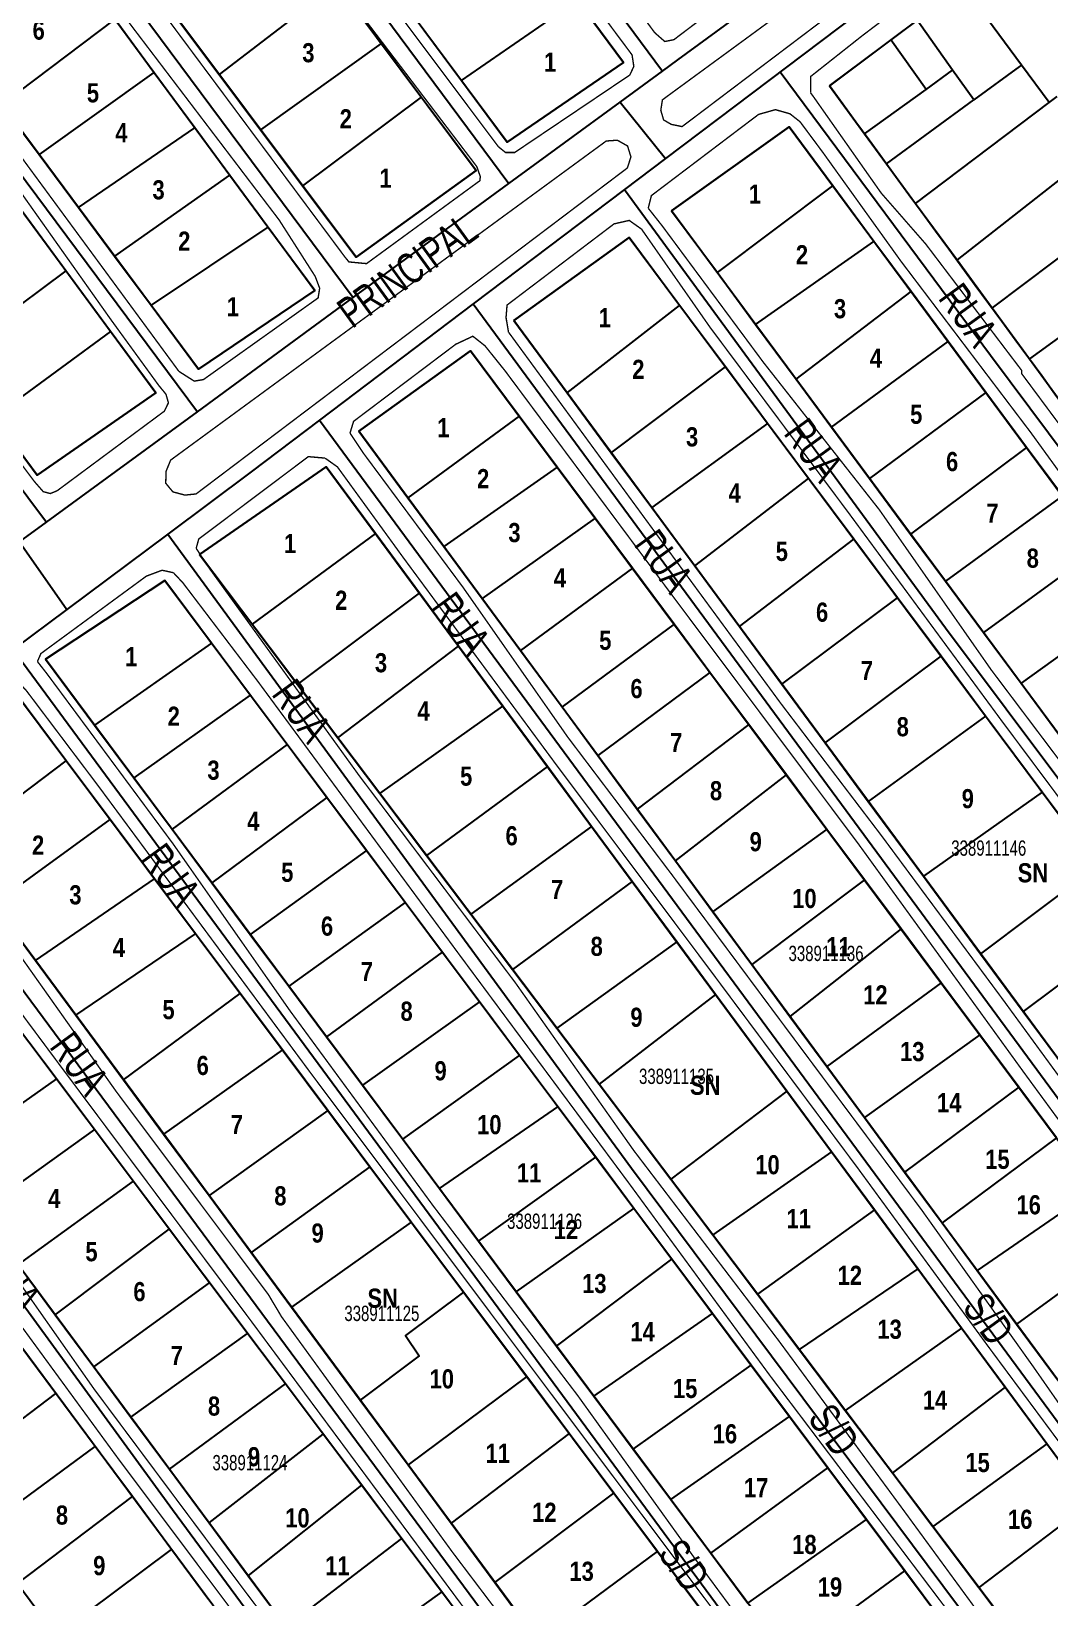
# Model space of a CAD drawing. Extents: x 204256 to 207861, y 4845615 to 4848347.
# Drawn here: x 207061.7 to 207194.6, y 4847656.9 to 4847861.4 of the extents above; entities that cross this region are included whole.
import ezdxf
from ezdxf.enums import TextEntityAlignment as Align

# ---------------------------------------------------------------- set-up
doc = ezdxf.new("R2010")
doc.units = 0
doc.header["$LTSCALE"] = 1.5
doc.header["$MEASUREMENT"] = 0
doc.linetypes.add('PHANTOMX2', pattern=[5, 2.5, -0.5, 0.5, -0.5, 0.5, -0.5])
doc.linetypes.add('TRACO_13', pattern=[8, 5, -1, 1, -1])
for name, color, linetype in [('CD-MALHA-LOTES', 40, 'CONTINUOUS'), ('CD_TXT_QUADRA', 7, 'CONTINUOUS'), ('RU-QUADRAS', 210, 'CONTINUOUS'), ('SV-EIXO-RUA-N-PAV', 6, 'CONTINUOUS'), ('SV-EIXO-RUA-PAV', 20, 'CONTINUOUS'), ('SV-RUA-NAO-PAV-S-GUIA-C-GUIA', 7, 'PHANTOMX2'), ('SV-RUA-PAVIM-S-GUIA-C-GUIA', 7, 'CONTINUOUS'), ('SV-TXT-RUA-N-PAV-S-GUIA-C-GUIA', 7, 'CONTINUOUS'), ('SV-TXT-RUA-PAV-S-GUIA-C-GUIA', 7, 'CONTINUOUS'), ('Th_NmrPort', 7, 'CONTINUOUS')]:
    doc.layers.add(name, color=color, linetype=linetype)
doc.styles.add('ARIAL', font='ARIAL.TTF')
doc.styles.get("Standard").update_dxf_attribs({"font": 'swisscbo.ttf'})

msp = doc.modelspace()

# ---------------------------------------------------------------- linework, layer by layer
at = {"layer": 'CD-MALHA-LOTES', "linetype": 'Continuous'}
for p, q in [((207101.55, 4847867.52), (207086.19, 4847855.72)), ((207107.33, 4847859.79), (207101.55, 4847867.52)), ((207190.92, 4847856.97), (207183.31, 4847867.28)), ((207117.83, 4847854.95), (207132.96, 4847865.41)), ((207072.56, 4847862.95), (207057.84, 4847851.82)), ((207077.68, 4847856), (207072.56, 4847862.95)), ((207080, 4847863.96), (207086.19, 4847855.72)), ((207177.32, 4847862.81), (207173.88, 4847860.24)), ((207181.93, 4847856.3), (207177.32, 4847862.81)), ((207112.91, 4847861.58), (207117.83, 4847854.95)), ((207173.88, 4847860.24), (207165.86, 4847854.25)), ((207178.46, 4847853.79), (207173.88, 4847860.24)), ((207107.33, 4847859.79), (207091.59, 4847848.51)), ((207112.56, 4847852.79), (207107.33, 4847859.79)), ((207178.46, 4847853.79), (207181.93, 4847856.3)), ((207184.69, 4847852.41), (207181.93, 4847856.3)), ((207190.67, 4847856.79), (207184.69, 4847852.41)), ((207190.92, 4847856.97), (207190.67, 4847856.79)), ((207194.55, 4847852.06), (207190.92, 4847856.97)), ((207077.68, 4847856), (207062.68, 4847845.3)), ((207083.01, 4847848.77), (207077.68, 4847856)), ((207086.19, 4847855.72), (207091.59, 4847848.51)), ((207117.83, 4847854.95), (207123.8, 4847846.91)), ((207165.86, 4847854.25), (207170.44, 4847847.99)), ((207112.56, 4847852.79), (207097.08, 4847841.2)), ((207170.44, 4847847.99), (207178.46, 4847853.79)), ((207173.31, 4847844.07), (207184.69, 4847852.41)), ((207177.09, 4847838.91), (207194.55, 4847852.06)), ((207194.55, 4847852.06), (207195.59, 4847852.84)), ((207057.84, 4847851.82), (207062.68, 4847845.3)), ((207067.82, 4847838.38), (207083.01, 4847848.77)), ((207087.56, 4847842.59), (207083.01, 4847848.77)), ((207091.59, 4847848.51), (207097.08, 4847841.2)), ((207170.44, 4847847.99), (207173.31, 4847844.07)), ((207062.68, 4847845.3), (207067.82, 4847838.38)), ((207173.31, 4847844.07), (207177.09, 4847838.91)), ((207200.68, 4847845.81), (207182.51, 4847831.52)), ((207087.56, 4847842.59), (207072.52, 4847832.03)), ((207092.56, 4847835.81), (207087.56, 4847842.59)), ((207097.08, 4847841.2), (207104.06, 4847831.89)), ((207151.22, 4847829.86), (207166.3, 4847841.19)), ((207171.66, 4847833.95), (207166.3, 4847841.19)), ((207066.2, 4847830.08), (207060.52, 4847837.78)), ((207067.82, 4847838.38), (207072.52, 4847832.03)), ((207145.23, 4847837.95), (207151.22, 4847829.86)), ((207177.09, 4847838.91), (207182.51, 4847831.52)), ((207205.5, 4847839.13), (207187.1, 4847825.26)), ((207092.56, 4847835.81), (207077.3, 4847825.61)), ((207098.66, 4847827.53), (207092.56, 4847835.81)), ((207156.21, 4847823.11), (207171.66, 4847833.95)), ((207176.5, 4847827.41), (207171.66, 4847833.95)), ((207072.52, 4847832.03), (207077.3, 4847825.61)), ((207210.57, 4847832.13), (207191.96, 4847818.62)), ((207066.2, 4847830.08), (207051.02, 4847818.84)), ((207072.01, 4847822.19), (207066.2, 4847830.08)), ((207151.22, 4847829.86), (207156.21, 4847823.11)), ((207182.51, 4847831.52), (207187.1, 4847825.26)), ((207131.61, 4847814.18), (207146.3, 4847825.59)), ((207152.28, 4847817.56), (207146.3, 4847825.59)), ((207161.51, 4847815.94), (207176.5, 4847827.41)), ((207181.34, 4847820.87), (207176.5, 4847827.41)), ((207124.65, 4847823.62), (207131.61, 4847814.18)), ((207187.1, 4847825.26), (207191.96, 4847818.62)), ((207072.01, 4847822.19), (207056.81, 4847811.02)), ((207156.21, 4847823.11), (207161.51, 4847815.94)), ((207166.13, 4847809.69), (207181.34, 4847820.87)), ((207186.27, 4847814.21), (207181.34, 4847820.87)), ((207137.38, 4847806.35), (207152.28, 4847817.56)), ((207157.78, 4847810.18), (207152.28, 4847817.56)), ((207191.96, 4847818.62), (207197.94, 4847810.45)), ((207161.51, 4847815.94), (207166.13, 4847809.69)), ((207131.61, 4847814.18), (207137.38, 4847806.35)), ((207186.27, 4847814.21), (207171.1, 4847802.97)), ((207191.59, 4847807.02), (207186.27, 4847814.21)), ((207125.37, 4847811.13), (207110.83, 4847800.48)), ((207130.31, 4847804.48), (207125.37, 4847811.13)), ((207056.81, 4847811.02), (207062.42, 4847803.44)), ((207104.43, 4847809.17), (207110.83, 4847800.48)), ((207157.78, 4847810.18), (207142.66, 4847799.19)), ((207163.14, 4847802.98), (207157.78, 4847810.18)), ((207166.13, 4847809.69), (207171.1, 4847802.97)), ((207191.59, 4847807.02), (207176.45, 4847795.74)), ((207196.26, 4847800.71), (207191.59, 4847807.02)), ((207137.38, 4847806.35), (207142.66, 4847799.19)), ((207130.31, 4847804.48), (207115.5, 4847794.13)), ((207135.28, 4847797.81), (207130.31, 4847804.48)), ((207148.27, 4847791.57), (207163.14, 4847802.98)), ((207169.03, 4847795.07), (207163.14, 4847802.98)), ((207171.1, 4847802.97), (207176.45, 4847795.74)), ((207110.83, 4847800.48), (207115.5, 4847794.13)), ((207142.66, 4847799.19), (207148.27, 4847791.57)), ((207196.26, 4847800.71), (207180.99, 4847789.6)), ((207135.28, 4847797.81), (207120.51, 4847787.33)), ((207140.16, 4847791.26), (207135.28, 4847797.81)), ((207106.6, 4847795.79), (207090.48, 4847783.97)), ((207112.34, 4847788.01), (207106.6, 4847795.79)), ((207154.1, 4847783.66), (207169.03, 4847795.07)), ((207174.75, 4847787.39), (207169.03, 4847795.07)), ((207176.45, 4847795.74), (207180.99, 4847789.6)), ((207083.63, 4847793.05), (207090.48, 4847783.97)), ((207115.5, 4847794.13), (207120.51, 4847787.33)), ((207201.21, 4847794.02), (207185.96, 4847782.88)), ((207140.16, 4847791.26), (207125.53, 4847780.52)), ((207145.59, 4847783.96), (207140.16, 4847791.26)), ((207148.27, 4847791.57), (207154.1, 4847783.66)), ((207180.99, 4847789.6), (207185.96, 4847782.88)), ((207096.43, 4847776.09), (207112.34, 4847788.01)), ((207117.45, 4847781.08), (207112.34, 4847788.01)), ((207120.51, 4847787.33), (207125.53, 4847780.52)), ((207159.66, 4847776.12), (207174.75, 4847787.39)), ((207180.42, 4847779.77), (207174.75, 4847787.39)), ((207206.17, 4847787.3), (207190.87, 4847776.25)), ((207090.48, 4847783.97), (207096.43, 4847776.09)), ((207145.59, 4847783.96), (207130.95, 4847773.16)), ((207150.26, 4847777.68), (207145.59, 4847783.96)), ((207154.1, 4847783.66), (207159.66, 4847776.12)), ((207185.96, 4847782.88), (207190.87, 4847776.25)), ((207085.18, 4847781.5), (207069.93, 4847770.79)), ((207090.25, 4847774.72), (207085.18, 4847781.5)), ((207101.67, 4847769.14), (207117.45, 4847781.08)), ((207123.22, 4847773.25), (207117.45, 4847781.08)), ((207125.53, 4847780.52), (207130.95, 4847773.16)), ((207063.52, 4847779.41), (207069.93, 4847770.79)), ((207165.29, 4847768.48), (207180.42, 4847779.77)), ((207186.24, 4847771.97), (207180.42, 4847779.77)), ((207150.26, 4847777.68), (207135.61, 4847766.83)), ((207155.34, 4847770.86), (207150.26, 4847777.68)), ((207090.25, 4847774.72), (207075.06, 4847763.89)), ((207095.08, 4847768.25), (207090.25, 4847774.72)), ((207096.43, 4847776.09), (207101.67, 4847769.14)), ((207159.66, 4847776.12), (207165.29, 4847768.48)), ((207190.87, 4847776.25), (207195.88, 4847769.47)), ((207107.17, 4847761.85), (207123.22, 4847773.25)), ((207129.03, 4847765.38), (207123.22, 4847773.25)), ((207130.95, 4847773.16), (207135.61, 4847766.83)), ((207069.93, 4847770.79), (207075.06, 4847763.89)), ((207155.34, 4847770.86), (207140.77, 4847759.82)), ((207160.23, 4847764.29), (207155.34, 4847770.86)), ((207186.24, 4847771.97), (207170.93, 4847760.83)), ((207193.64, 4847762.03), (207186.24, 4847771.97)), ((207095.08, 4847768.25), (207080.04, 4847757.19)), ((207100.23, 4847761.35), (207095.08, 4847768.25)), ((207101.67, 4847769.14), (207107.17, 4847761.85)), ((207165.29, 4847768.48), (207170.93, 4847760.83)), ((207051.27, 4847754.86), (207066.22, 4847766.13)), ((207071.96, 4847758.46), (207066.22, 4847766.13)), ((207135.61, 4847766.83), (207140.77, 4847759.82)), ((207129.03, 4847765.38), (207113.26, 4847753.78)), ((207134.81, 4847757.55), (207129.03, 4847765.38)), ((207145.74, 4847753.07), (207160.23, 4847764.29)), ((207165.52, 4847757.18), (207160.23, 4847764.29)), ((207075.06, 4847763.89), (207080.04, 4847757.19)), ((207193.64, 4847762.03), (207178.14, 4847751.05)), ((207200.8, 4847752.41), (207193.64, 4847762.03)), ((207100.23, 4847761.35), (207085.24, 4847750.21)), ((207105.41, 4847754.42), (207100.23, 4847761.35)), ((207107.17, 4847761.85), (207113.26, 4847753.78)), ((207170.93, 4847760.83), (207178.14, 4847751.05)), ((207056.77, 4847747.41), (207071.96, 4847758.46)), ((207077.75, 4847750.72), (207071.96, 4847758.46)), ((207140.77, 4847759.82), (207145.74, 4847753.07)), ((207080.04, 4847757.19), (207085.24, 4847750.21)), ((207134.81, 4847757.55), (207119.04, 4847746.12)), ((207140.11, 4847750.36), (207134.81, 4847757.55)), ((207150.63, 4847746.43), (207165.52, 4847757.18)), ((207170.41, 4847750.61), (207165.52, 4847757.18)), ((207105.41, 4847754.42), (207090.26, 4847743.46)), ((207110.47, 4847747.65), (207105.41, 4847754.42)), ((207113.26, 4847753.78), (207119.04, 4847746.12)), ((207145.74, 4847753.07), (207150.63, 4847746.43)), ((207200.8, 4847752.41), (207185.59, 4847740.94)), ((207062.21, 4847740.04), (207077.75, 4847750.72)), ((207083.11, 4847743.55), (207077.75, 4847750.72)), ((207085.24, 4847750.21), (207090.26, 4847743.46)), ((207140.11, 4847750.36), (207124.48, 4847738.9)), ((207145.92, 4847742.49), (207140.11, 4847750.36)), ((207170.41, 4847750.61), (207155.72, 4847739.52)), ((207175.2, 4847744.18), (207170.41, 4847750.61)), ((207178.14, 4847751.05), (207185.59, 4847740.94)), ((207056.77, 4847747.41), (207062.21, 4847740.04)), ((207110.47, 4847747.65), (207095.28, 4847736.72)), ((207115.32, 4847741.16), (207110.47, 4847747.65)), ((207119.04, 4847746.12), (207124.48, 4847738.9)), ((207150.63, 4847746.43), (207155.72, 4847739.52)), ((207175.2, 4847744.18), (207160.68, 4847732.77)), ((207180.42, 4847737.16), (207175.2, 4847744.18)), ((207206.43, 4847744.85), (207191.16, 4847733.39)), ((207067.47, 4847732.92), (207083.11, 4847743.55)), ((207088.95, 4847735.74), (207083.11, 4847743.55)), ((207090.26, 4847743.46), (207095.28, 4847736.72)), ((207145.92, 4847742.49), (207130.27, 4847731.23)), ((207150.99, 4847735.6), (207145.92, 4847742.49)), ((207062.21, 4847740.04), (207067.47, 4847732.92)), ((207115.32, 4847741.16), (207100.21, 4847730.09)), ((207120.17, 4847734.67), (207115.32, 4847741.16)), ((207185.59, 4847740.94), (207191.16, 4847733.39)), ((207124.48, 4847738.9), (207130.27, 4847731.23)), ((207155.72, 4847739.52), (207160.68, 4847732.77)), ((207073.7, 4847724.49), (207088.95, 4847735.74)), ((207094.45, 4847728.38), (207088.95, 4847735.74)), ((207095.28, 4847736.72), (207100.21, 4847730.09)), ((207150.99, 4847735.6), (207135.8, 4847723.9)), ((207160.29, 4847723), (207150.99, 4847735.6)), ((207180.42, 4847737.16), (207165.52, 4847726.21)), ((207185.49, 4847730.35), (207180.42, 4847737.16)), ((207120.17, 4847734.67), (207104.9, 4847723.77)), ((207125.41, 4847727.65), (207120.17, 4847734.67)), ((207064.94, 4847724.61), (207059.6, 4847731.71)), ((207067.47, 4847732.92), (207073.7, 4847724.49)), ((207160.68, 4847732.77), (207165.52, 4847726.21)), ((207191.16, 4847733.39), (207196.65, 4847725.94)), ((207100.21, 4847730.09), (207104.9, 4847723.77)), ((207130.27, 4847731.23), (207135.8, 4847723.9)), ((207185.49, 4847730.35), (207170.42, 4847719.55)), ((207190.57, 4847723.52), (207185.49, 4847730.35)), ((207094.45, 4847728.38), (207078.94, 4847717.4)), ((207100.37, 4847720.47), (207094.45, 4847728.38)), ((207110.15, 4847716.72), (207125.41, 4847727.65)), ((207130.41, 4847720.96), (207125.41, 4847727.65)), ((207165.52, 4847726.21), (207170.42, 4847719.55)), ((207064.94, 4847724.61), (207049.87, 4847713.97)), ((207069.9, 4847718), (207064.94, 4847724.61)), ((207073.7, 4847724.49), (207078.94, 4847717.4)), ((207104.9, 4847723.77), (207110.15, 4847716.72)), ((207135.8, 4847723.9), (207145.15, 4847711.5)), ((207190.57, 4847723.52), (207175.65, 4847712.44)), ((207195.5, 4847716.91), (207190.57, 4847723.52)), ((207160.29, 4847723), (207145.15, 4847711.5)), ((207166.12, 4847715.1), (207160.29, 4847723)), ((207100.37, 4847720.47), (207084.87, 4847709.37)), ((207105.88, 4847713.1), (207100.37, 4847720.47)), ((207114.95, 4847710.28), (207130.41, 4847720.96)), ((207135.34, 4847714.38), (207130.41, 4847720.96)), ((207170.42, 4847719.55), (207175.65, 4847712.44)), ((207069.9, 4847718), (207054.87, 4847707.21)), ((207074.96, 4847711.27), (207069.9, 4847718)), ((207078.94, 4847717.4), (207084.87, 4847709.37)), ((207110.15, 4847716.72), (207114.95, 4847710.28)), ((207166.12, 4847715.1), (207150.63, 4847704.24)), ((207171.72, 4847707.51), (207166.12, 4847715.1)), ((207195.5, 4847716.91), (207180.55, 4847705.79)), ((207105.88, 4847713.1), (207090.36, 4847701.93)), ((207111.27, 4847705.89), (207105.88, 4847713.1)), ((207120.04, 4847703.42), (207135.34, 4847714.38)), ((207140.33, 4847707.69), (207135.34, 4847714.38)), ((207074.96, 4847711.27), (207059.95, 4847700.35)), ((207079.67, 4847705), (207074.96, 4847711.27)), ((207145.15, 4847711.5), (207150.63, 4847704.24)), ((207175.65, 4847712.44), (207180.55, 4847705.79)), ((207084.87, 4847709.37), (207090.36, 4847701.93)), ((207114.95, 4847710.28), (207120.04, 4847703.42)), ((207200.52, 4847710.17), (207185.12, 4847699.58)), ((207124.97, 4847696.8), (207140.33, 4847707.69)), ((207145.28, 4847701.06), (207140.33, 4847707.69)), ((207171.72, 4847707.51), (207156.48, 4847696.48)), ((207177.4, 4847699.8), (207171.72, 4847707.51)), ((207064.78, 4847693.81), (207079.67, 4847705)), ((207084.95, 4847697.97), (207079.67, 4847705)), ((207111.27, 4847705.89), (207095.65, 4847694.78)), ((207118.08, 4847696.78), (207111.27, 4847705.89)), ((207180.55, 4847705.79), (207185.12, 4847699.58)), ((207120.04, 4847703.42), (207124.97, 4847696.8)), ((207150.63, 4847704.24), (207156.48, 4847696.48)), ((207205.37, 4847703.64), (207190.29, 4847692.56)), ((207090.36, 4847701.93), (207095.65, 4847694.78)), ((207130.24, 4847689.72), (207145.28, 4847701.06)), ((207150.58, 4847693.98), (207145.28, 4847701.06)), ((207059.95, 4847700.35), (207064.78, 4847693.81)), ((207177.4, 4847699.8), (207161.92, 4847689.27)), ((207183.1, 4847692.07), (207177.4, 4847699.8)), ((207185.12, 4847699.58), (207190.29, 4847692.56)), ((207069.83, 4847686.99), (207084.95, 4847697.97)), ((207089.9, 4847691.38), (207084.95, 4847697.97)), ((207126.34, 4847685.73), (207118.08, 4847696.78)), ((207124.97, 4847696.8), (207130.24, 4847689.72)), ((207095.65, 4847694.78), (207104.6, 4847682.66)), ((207156.48, 4847696.48), (207161.92, 4847689.27)), ((207064.78, 4847693.81), (207069.83, 4847686.99)), ((207135.1, 4847683.18), (207150.58, 4847693.98)), ((207155.62, 4847687.23), (207150.58, 4847693.98)), ((207190.29, 4847692.56), (207195.61, 4847685.34)), ((207074.66, 4847680.46), (207089.9, 4847691.38)), ((207094.84, 4847684.8), (207089.9, 4847691.38)), ((207183.1, 4847692.07), (207167.92, 4847681.32)), ((207188.8, 4847684.36), (207183.1, 4847692.07)), ((207064.87, 4847683.54), (207059.97, 4847690.14)), ((207130.24, 4847689.72), (207135.1, 4847683.18)), ((207161.92, 4847689.27), (207167.92, 4847681.32)), ((207069.83, 4847686.99), (207074.66, 4847680.46)), ((207140.23, 4847676.28), (207155.62, 4847687.23)), ((207160.62, 4847680.54), (207155.62, 4847687.23)), ((207079.71, 4847673.64), (207094.84, 4847684.8)), ((207099.78, 4847678.22), (207094.84, 4847684.8)), ((207126.34, 4847685.73), (207110.85, 4847674.2)), ((207131.9, 4847678.29), (207126.34, 4847685.73)), ((207188.8, 4847684.36), (207174.07, 4847673.17)), ((207194.25, 4847676.96), (207188.8, 4847684.36)), ((207049.86, 4847672.17), (207064.87, 4847683.54)), ((207070.02, 4847676.6), (207064.87, 4847683.54)), ((207104.6, 4847682.66), (207110.85, 4847674.2)), ((207135.1, 4847683.18), (207140.23, 4847676.28)), ((207074.66, 4847680.46), (207079.71, 4847673.64)), ((207145.14, 4847669.69), (207160.62, 4847680.54)), ((207165.63, 4847673.83), (207160.62, 4847680.54)), ((207167.92, 4847681.32), (207174.07, 4847673.17)), ((207084.88, 4847666.65), (207099.78, 4847678.22)), ((207104.8, 4847671.54), (207099.78, 4847678.22)), ((207131.9, 4847678.29), (207116.46, 4847666.6)), ((207137.71, 4847670.52), (207131.9, 4847678.29)), ((207054.84, 4847665.45), (207070.02, 4847676.6)), ((207074.86, 4847670.08), (207070.02, 4847676.6)), ((207140.23, 4847676.28), (207145.14, 4847669.69)), ((207194.25, 4847676.96), (207179.35, 4847666.17)), ((207199.91, 4847669.28), (207194.25, 4847676.96)), ((207110.85, 4847674.2), (207116.46, 4847666.6)), ((207079.71, 4847673.64), (207084.88, 4847666.65)), ((207150.35, 4847662.68), (207165.63, 4847673.83)), ((207170.69, 4847667.06), (207165.63, 4847673.83)), ((207174.07, 4847673.17), (207179.35, 4847666.17)), ((207059.83, 4847658.7), (207074.86, 4847670.08)), ((207079.98, 4847663.17), (207074.86, 4847670.08)), ((207089.99, 4847659.74), (207104.8, 4847671.54)), ((207110, 4847664.62), (207104.8, 4847671.54)), ((207122.19, 4847658.85), (207137.71, 4847670.52)), ((207143.4, 4847662.92), (207137.71, 4847670.52)), ((207145.14, 4847669.69), (207150.35, 4847662.68)), ((207199.91, 4847669.28), (207185.36, 4847658.21)), ((207084.88, 4847666.65), (207089.99, 4847659.74)), ((207116.46, 4847666.6), (207122.19, 4847658.85)), ((207155.2, 4847656.16), (207170.69, 4847667.06)), ((207175.68, 4847660.39), (207170.69, 4847667.06)), ((207179.35, 4847666.17), (207185.36, 4847658.21)), ((207110, 4847664.62), (207094.93, 4847653.05)), ((207115.24, 4847657.64), (207110, 4847664.62)), ((207064.87, 4847651.9), (207079.98, 4847663.17)), ((207084.82, 4847656.65), (207079.98, 4847663.17)), ((207127.75, 4847651.32), (207143.4, 4847662.92)), ((207149.22, 4847655.13), (207143.4, 4847662.92)), ((207150.35, 4847662.68), (207155.2, 4847656.16)), ((207160.39, 4847649.18), (207175.68, 4847660.39)), ((207180.62, 4847653.77), (207175.68, 4847660.39)), ((207089.99, 4847659.74), (207094.93, 4847653.05)), ((207122.19, 4847658.85), (207127.75, 4847651.32)), ((207185.36, 4847658.21), (207191.79, 4847649.68)), ((207115.24, 4847657.64), (207099.75, 4847646.54)), ((207120.03, 4847651.26), (207115.24, 4847657.64))]:
    msp.add_line(p, q, dxfattribs=at)
for points in [[(207123.8, 4847846.91), (207138.97, 4847857.3), (207132.96, 4847865.41)], [(207104.06, 4847831.89), (207119.74, 4847843.18), (207112.56, 4847852.79)], [(207166.3, 4847841.19), (207160.6, 4847848.9), (207145.23, 4847837.95)], [(207146.3, 4847825.59), (207139.71, 4847834.44), (207124.65, 4847823.62)], [(207077.3, 4847825.61), (207083.49, 4847817.26), (207098.66, 4847827.53)], [(207062.42, 4847803.44), (207077.93, 4847814.15), (207072.01, 4847822.19)], [(207125.37, 4847811.13), (207119.01, 4847819.67), (207104.43, 4847809.17)], [(207106.6, 4847795.79), (207100.15, 4847804.53), (207083.63, 4847793.05)], [(207085.18, 4847781.5), (207079.08, 4847789.66), (207063.52, 4847779.41)], [(207066.22, 4847766.13), (207059.34, 4847775.34), (207044.25, 4847764.36)], [(207118.08, 4847696.78), (207110.53, 4847691.09), (207112.31, 4847688.43), (207104.6, 4847682.66)]]:
    msp.add_lwpolyline(points, dxfattribs=at)
at = {"layer": 'RU-QUADRAS', "color": 6, "linetype": 'Continuous'}
for points in [[(207012.67, 4847996.29), (207028.94, 4848006.82), (207063.1, 4847959.64), (207138.97, 4847857.3), (207123.8, 4847846.91)], [(206991.56, 4847980.73), (207007.37, 4847991.94), (207032.13, 4847960.43), (207119.74, 4847843.18), (207104.06, 4847831.89), (207003.58, 4847965.99)], [(206971.71, 4847967.88), (206986.68, 4847978.73), (207000.73, 4847960.43), (207098.66, 4847827.53), (207083.49, 4847817.26)], [(206951.31, 4847953.65), (206966.78, 4847965.19), (207077.93, 4847814.15), (207062.42, 4847803.44)], [(207145.23, 4847837.95), (207160.6, 4847848.9), (207266.64, 4847705.58), (207251.52, 4847694.25)], [(207124.65, 4847823.62), (207139.71, 4847834.44), (207246.52, 4847691.02), (207231.13, 4847679.16)], [(207104.43, 4847809.17), (207119.01, 4847819.67), (207226.4, 4847675.39), (207211.28, 4847664.06)], [(207083.63, 4847793.05), (207100.15, 4847804.53), (207206.18, 4847660.79), (207191.79, 4847649.68)], [(207063.52, 4847779.41), (207079.08, 4847789.66), (207186.72, 4847645.61), (207171.17, 4847634.69)], [(207044.25, 4847764.36), (207059.34, 4847775.34), (207167.12, 4847631.19), (207151.19, 4847619.59)], [(207038.83, 4847728.89), (207053.7, 4847739.57), (207145.24, 4847617.71), (207129.85, 4847605.85)], [(207018.49, 4847714.55), (207033.71, 4847725.55), (207125.88, 4847601.3), (207110.94, 4847589.67)]]:
    msp.add_lwpolyline(points, close=True, dxfattribs=at)
msp.add_lwpolyline([(207165.86, 4847854.25), (207204.98, 4847883.46), (207246.43, 4847824.72), (207247.15, 4847825.23), (207315.39, 4847730.38), (207277.64, 4847703.48, -0.004398)], format="xyb", close=True, dxfattribs=at)
at = {"layer": 'SV-EIXO-RUA-N-PAV'}
for points in [[(206972.87, 4847960.22), (207083.36, 4847811.71)], [(207004.3, 4847960.22), (207103.68, 4847826.6)], [(207035.85, 4847960.22), (207124.01, 4847841.49)], [(207159.4, 4847856.08), (207186.86, 4847819.09), (207230.11, 4847761.16), (207272.84, 4847703.59), (207274.98, 4847700.69)], [(207059.29, 4847780.66), (207170.81, 4847629.28)], [(207038.89, 4847765.41), (207053.89, 4847745.14), (207150.48, 4847614.65)], [(207059.8, 4847696.29), (207080.12, 4847668.37), (207130.3, 4847600.2)]]:
    msp.add_lwpolyline(points, dxfattribs=at)
at = {"layer": 'SV-EIXO-RUA-PAV'}
for points in [[(207066.95, 4847960.22), (207144.06, 4847856.18)], [(206955.47, 4847942.16), (207063.65, 4847797.27)], [(206955.47, 4847720.54), (207020.09, 4847767.66), (207020.69, 4847768.1), (207021.59, 4847768.54), (207026.69, 4847771), (207030.01, 4847772.61), (207042.9, 4847782.06), (207060.15, 4847794.7), (207063.65, 4847797.27), (207083.36, 4847811.71), (207103.68, 4847826.6), (207124.01, 4847841.49), (207138.52, 4847852.12), (207144.06, 4847856.18), (207146.05, 4847857.63), (207163.83, 4847870.65), (207179.12, 4847881.85), (207186.34, 4847883.83), (207193.03, 4847885.67)], [(207193.03, 4847885.67), (207185.08, 4847875.51), (207144.44, 4847844.77), (207139.09, 4847840.72), (207119.34, 4847825.77), (207099.3, 4847810.62), (207090.36, 4847803.85), (207079.49, 4847795.74), (207066.29, 4847785.88), (207059.29, 4847780.66), (207038.89, 4847765.41), (207036.65, 4847763.75), (207034.67, 4847761.69), (207025.35, 4847751.98), (206955.47, 4847701.72)], [(207138.52, 4847852.12), (207144.44, 4847844.77)], [(207139.09, 4847840.72), (207181.02, 4847783.51), (207251.88, 4847688.83)], [(207119.34, 4847825.77), (207229.33, 4847676.35)], [(207099.3, 4847810.62), (207206.2, 4847665.52), (207211.3, 4847659.56)], [(207079.49, 4847795.74), (207140.03, 4847712.95), (207190.86, 4847644.77)], [(207060.15, 4847794.7), (207066.29, 4847785.88)]]:
    msp.add_lwpolyline(points, dxfattribs=at)
at = {"layer": 'SV-RUA-NAO-PAV-S-GUIA-C-GUIA', "linetype": 'TRACO_13', "const_width": 0.18, "flags": 128}
for points in [[(207079.25, 4847813.99), (207078.31, 4847815.13), (207072.03, 4847823.77), (207051.14, 4847853.29), (207045.9, 4847859.82), (207039.81, 4847867.41), (206985.61, 4847940.52), (206970.72, 4847960.22)], [(207080.94, 4847816.97), (207049.4, 4847859.86), (207047.91, 4847861.88), (207003.01, 4847922.75), (206975.04, 4847960.22)], [(207098.73, 4847829.37), (207094.02, 4847836.74), (207076.24, 4847860.12), (207065.16, 4847874.7), (207029, 4847923.76), (207001.96, 4847960.22)], [(207102.55, 4847831.98), (207081.56, 4847860.17), (207007.03, 4847960.22)], [(207119.82, 4847843.71), (207107.11, 4847860.42), (207098.18, 4847872.16), (207063.64, 4847920.1), (207033.76, 4847960.22)], [(207122.64, 4847846.3), (207112.02, 4847860.47), (207076.46, 4847907.91), (207048.95, 4847945.57), (207037.78, 4847960.22)], [(207163.39, 4847853.34), (207163.79, 4847852.8), (207172.61, 4847840.25), (207178.42, 4847833.6), (207190.95, 4847817.09), (207190.95, 4847816.67), (207199.6, 4847805.02), (207211.9, 4847789.81), (207228.94, 4847765.59), (207236.88, 4847756.13), (207242.77, 4847748.44), (207247.46, 4847740.95), (207254.98, 4847729.69), (207273.42, 4847705.8), (207275.35, 4847703.16), (207276.67, 4847702.66), (207277.64, 4847703.18), (207293.69, 4847714.24), (207304.08, 4847720.93), (207315.26, 4847728.62), (207316.83, 4847730.94), (207315.97, 4847732.73), (207312.84, 4847737.01), (207303.97, 4847748.86), (207297.35, 4847758.02), (207291.21, 4847767.83), (207285.2, 4847775.27), (207279.61, 4847783.24), (207274.97, 4847789.69), (207270.01, 4847796.73), (207263.8, 4847804.67), (207258.41, 4847812.24), (207252.12, 4847821), (207241.75, 4847833.67), (207233.35, 4847846.37), (207222.26, 4847861.55), (207221.37, 4847862.77), (207218.49, 4847866.03), (207206.44, 4847883.93)], [(207162.02, 4847849.56), (207165, 4847845.55), (207175.18, 4847831.36), (207192.14, 4847808.98), (207206.65, 4847788.94), (207222.36, 4847767.86), (207236.97, 4847748.81), (207256.56, 4847722.8), (207267.04, 4847708.11), (207267.89, 4847705.72), (207267.37, 4847704.1), (207266.22, 4847702.86), (207262.16, 4847699.18), (207254.4, 4847693.77), (207252.7, 4847692.95), (207251.45, 4847693.05), (207249.75, 4847693.95)], [(207062.47, 4847779.09), (207063.75, 4847777.45), (207080.19, 4847755.27), (207095.45, 4847733.48), (207114.12, 4847708.04), (207132.99, 4847683.27), (207148.15, 4847662.17), (207164.76, 4847639.66), (207168.77, 4847634.06), (207170.87, 4847633.04), (207172.62, 4847633.79), (207184.32, 4847642.62)], [(207043.68, 4847764.18), (207044.79, 4847762.49), (207072.75, 4847722.96), (207092.6, 4847696.47), (207094.35, 4847693.53), (207116.61, 4847662.86), (207139.26, 4847632.92), (207148.15, 4847620.67), (207150.41, 4847619.13), (207152.91, 4847618.7), (207155.3, 4847619.95), (207165.86, 4847627.84), (207167.35, 4847630.8), (207167.57, 4847632.49), (207166.42, 4847634.33), (207125.8, 4847688.45), (207098.01, 4847725.54), (207070.48, 4847762.76), (207061.05, 4847775.26), (207059.98, 4847776.43)], [(207058.92, 4847699.71), (207069.86, 4847684.12), (207089.53, 4847657.76), (207113.88, 4847625.57), (207127.99, 4847605.78), (207129.62, 4847604.07), (207131.49, 4847604.22), (207133.29, 4847605.64), (207144.45, 4847613.28), (207146.22, 4847614.5), (207146.89, 4847615.92), (207146.04, 4847617.91), (207114.46, 4847660.5), (207090.31, 4847693.06), (207065.55, 4847726.19), (207054.83, 4847740.6)], [(207018.16, 4847715.64), (207017.37, 4847714.25), (207018.79, 4847712.18), (207036.58, 4847688.61), (207056.76, 4847659.46), (207078.13, 4847631.7), (207093.82, 4847610.12), (207106.72, 4847593.41), (207109.95, 4847589.51), (207111.28, 4847589.31), (207113.33, 4847589.93), (207125.4, 4847599.59), (207126.65, 4847600.33), (207126.87, 4847601.63), (207125.9, 4847603.4), (207098.38, 4847641.18), (207072.95, 4847675.11), (207056.43, 4847697.71)]]:
    msp.add_lwpolyline(points, dxfattribs=at)
at = {"layer": 'SV-RUA-PAVIM-S-GUIA-C-GUIA', "linetype": 'Continuous', "const_width": 0.18, "flags": 128}
for points in [[(207122.64, 4847846.3), (207123.57, 4847845.55), (207124.77, 4847845.55), (207139.79, 4847855.66), (207140.32, 4847856.78), (207140.09, 4847858.29), (207138.27, 4847860.73), (207075.69, 4847944.72), (207064.13, 4847960.22)], [(207095.58, 4847960.22), (207099.21, 4847955.23), (207159.68, 4847873.63), (207160.38, 4847872.18), (207160.13, 4847871.29), (207146.25, 4847860.81), (207145.56, 4847860.28), (207144.36, 4847860.04), (207143.51, 4847860.78), (207143.03, 4847861.21), (207088.43, 4847935.34), (207069.56, 4847960.22)], [(206955.47, 4847945.37), (206998.61, 4847887.1), (207019.29, 4847859.56), (207062.1, 4847802.56), (207063.23, 4847801.27), (207064.15, 4847801.02), (207065.05, 4847801.39), (207079.03, 4847811.77), (207079.57, 4847812.87), (207079.25, 4847813.99)], [(207206.44, 4847883.93), (207203.11, 4847884.78), (207199.77, 4847883.68), (207186.65, 4847873.31), (207170.47, 4847861.05), (207170.04, 4847860.72), (207163.39, 4847855.46), (207163.39, 4847853.34)], [(207162.02, 4847849.56), (207160.7, 4847850.6), (207158.8, 4847851.14), (207156.6, 4847850.52), (207142.61, 4847839.92), (207142.2, 4847838.28)], [(207102.55, 4847831.98), (207103.13, 4847831.26), (207105.43, 4847831.04), (207120.23, 4847841.87), (207120.28, 4847842.41), (207119.82, 4847843.71)], [(207142.2, 4847838.28), (207144.03, 4847835.96), (207157.24, 4847818.14), (207172.37, 4847798.9), (207186.98, 4847777.99), (207196.48, 4847765.39), (207212.79, 4847743.64), (207226.17, 4847725.51), (207243.11, 4847702.46), (207249.75, 4847693.95)], [(207141.33, 4847835.54), (207139.72, 4847836.68), (207137.74, 4847836.23), (207123.77, 4847825.63), (207123.64, 4847823.99), (207123.96, 4847822.1)], [(207246.51, 4847688.27), (207247.63, 4847689.99), (207246.93, 4847692.56), (207228.76, 4847716.63), (207209.67, 4847742.77), (207188.27, 4847771.44), (207168.37, 4847798.48), (207150.25, 4847822.75), (207141.33, 4847835.54)], [(207098.73, 4847829.37), (207099.31, 4847827.83), (207099.11, 4847826.56), (207084.14, 4847815.9), (207082.94, 4847815.7), (207080.94, 4847816.97)], [(207120.89, 4847820.31), (207119.31, 4847821.56), (207117.07, 4847820.51), (207103.74, 4847810.45), (207103.27, 4847808.91)], [(207123.96, 4847822.1), (207143.11, 4847795.94), (207159.5, 4847773.63), (207172.63, 4847756.38), (207188.59, 4847734.83), (207207.41, 4847709.06), (207222.49, 4847688.47), (207230.06, 4847678.02)], [(207227.49, 4847675.78), (207225.01, 4847679.34), (207191.31, 4847725.34), (207169.61, 4847755.31), (207145.5, 4847787.5), (207123.53, 4847817.02), (207120.89, 4847820.31)], [(207103.27, 4847808.91), (207105, 4847806.32), (207118.03, 4847788.77), (207131.69, 4847769.23), (207145.25, 4847751.31), (207159.35, 4847732.36), (207177.87, 4847707.52), (207192.53, 4847686.93), (207206.74, 4847666.52), (207209.9, 4847663.58)], [(207100.01, 4847805.65), (207097.83, 4847805.84), (207083.53, 4847795.09), (207083.19, 4847793.87)], [(207207.68, 4847660.25), (207207.28, 4847661.76), (207186.43, 4847689.87), (207169.54, 4847712.97), (207149.94, 4847739.26), (207129.97, 4847765.92), (207110.23, 4847792.65), (207101.63, 4847804.5), (207100.01, 4847805.65)], [(207083.19, 4847793.87), (207084.89, 4847791.29), (207104.39, 4847764.3), (207124.88, 4847737.12), (207140.32, 4847715.24), (207159.16, 4847690.52), (207175.27, 4847668.64), (207188.21, 4847650.96)], [(207080.22, 4847790.69), (207078.74, 4847791.01), (207076.69, 4847790.24), (207062.92, 4847780.13), (207062.47, 4847779.09)], [(207184.32, 4847642.62), (207186.22, 4847643.84), (207187.07, 4847645.09), (207186.61, 4847646.73), (207181.88, 4847654.4), (207158.07, 4847685.89), (207139.83, 4847710.78), (207117.35, 4847741.08), (207091.24, 4847776.5), (207081.44, 4847789.39), (207080.22, 4847790.69)]]:
    msp.add_lwpolyline(points, dxfattribs=at)
for points in [[(207181.65, 4847879.97), (207155.65, 4847860.92), (207145, 4847853.12), (207144.05, 4847852.42), (207143.84, 4847851.05), (207144.21, 4847849.8), (207145.2, 4847849.22), (207146.62, 4847848.93), (207147.68, 4847849.73), (207163.63, 4847861.79), (207184.17, 4847877.32), (207184.32, 4847878.37), (207183.88, 4847879.33), (207182.98, 4847879.96)], [(207083.18, 4847800.97), (207139.48, 4847843.53), (207139.94, 4847844.98), (207139.5, 4847846.4), (207138.17, 4847847.15), (207136.72, 4847847.05), (207079.86, 4847805.39), (207079.26, 4847803.92), (207079.22, 4847802.37), (207080.15, 4847801.24), (207081.73, 4847800.82)]]:
    msp.add_lwpolyline(points, close=True, dxfattribs=at)

# ---------------------------------------------------------------- texts
at = {"layer": 'CD_TXT_QUADRA', "linetype": 'Continuous', "style": 'ARIAL', "width": 0.7}
for s, p in [('338911146', (207186.65, 4847754.74)), ('338911136', (207165.41, 4847740.99)), ('338911135', (207145.89, 4847724.94)), ('338911126', (207128.67, 4847706.02)), ('338911125', (207107.43, 4847693.99)), ('338911124', (207090.21, 4847674.5))]:
    msp.add_text(s, height=2, dxfattribs=at).set_placement(p, align=Align.MIDDLE)
at = {"layer": 'SV-TXT-RUA-N-PAV-S-GUIA-C-GUIA', "style": 'ARIAL', "width": 0.7}
for s, p in [('RUA', (207179.94, 4847826.51)), ('RUA', (207075.91, 4847753.37)), ('RUA', (207063.93, 4847728.78)), ('RUA', (207055.1, 4847700.4)), ('S/D', (207143.37, 4847662.57))]:
    msp.add_text(s, height=4, rotation=306, dxfattribs=at).set_placement(p)
at = {"layer": 'SV-TXT-RUA-PAV-S-GUIA-C-GUIA', "style": 'ARIAL', "width": 0.7}
for s, rotation, p in [('PRINCIPAL', 36, (207103.57, 4847822.48)), ('RUA', 306, (207159.77, 4847808.86)), ('RUA', 306, (207140.22, 4847794.35)), ('RUA', 306, (207113.74, 4847786.16)), ('RUA', 306, (207092.93, 4847774.81)), ('S/D', 306, (207183.1, 4847694.73)), ('S/D', 306, (207162.92, 4847680.23))]:
    msp.add_text(s, height=4, rotation=rotation, dxfattribs=at).set_placement(p)
at = {"layer": 'Th_NmrPort', "color": 1}
for s, p in [('6', (207061.84, 4847861.53)), ('3', (207097.04, 4847858.58)), ('1', (207128.6, 4847857.35)), ('5', (207068.92, 4847853.34)), ('2', (207101.93, 4847849.95)), ('4', (207072.65, 4847848.13)), ('3', (207077.49, 4847840.68)), ('1', (207107.11, 4847842.19)), ('1', (207155.33, 4847840.12)), ('2', (207080.84, 4847833.98)), ('2', (207161.47, 4847832.2)), ('1', (207087.18, 4847825.41)), ('3', (207166.44, 4847825.16)), ('1', (207135.73, 4847823.98)), ('4', (207171.12, 4847818.7)), ('2', (207140.11, 4847817.24)), ('5', (207176.39, 4847811.37)), ('1', (207114.67, 4847809.63)), ('3', (207147.13, 4847808.43)), ('6', (207181.07, 4847805.2)), ('2', (207119.86, 4847802.97)), ('4', (207152.69, 4847801.1)), ('7', (207186.33, 4847798.46)), ('3', (207123.94, 4847795.93)), ('1', (207094.66, 4847794.49)), ('5', (207158.84, 4847793.47)), ('8', (207191.6, 4847792.59)), ('4', (207129.87, 4847790.01)), ('2', (207101.33, 4847787.09)), ('6', (207164.1, 4847785.54)), ('5', (207135.8, 4847781.86)), ('1', (207073.91, 4847779.72)), ('3', (207106.52, 4847778.94)), ('7', (207169.95, 4847777.92)), ('6', (207139.87, 4847775.56)), ('2', (207079.47, 4847771.95)), ('4', (207112.08, 4847772.64)), ('8', (207174.63, 4847770.58)), ('7', (207145.06, 4847768.53)), ('3', (207084.66, 4847764.91)), ('5', (207117.64, 4847764.13)), ('8', (207150.25, 4847762.23)), ('9', (207183.12, 4847761.19)), ('4', (207089.85, 4847758.25)), ('2', (207061.77, 4847755.12)), ('6', (207123.57, 4847756.35)), ('9', (207155.43, 4847755.57)), ('5', (207094.29, 4847751.58)), ('SN', (207190.43, 4847751.51)), ('3', (207066.63, 4847748.64)), ('7', (207129.5, 4847749.32)), ('10', (207160.99, 4847748.16)), ('6', (207099.48, 4847744.55)), ('4', (207072.31, 4847741.75)), ('8', (207134.68, 4847741.91)), ('11', (207165.44, 4847741.87)), ('7', (207104.67, 4847738.62)), ('12', (207170.26, 4847735.57)), ('5', (207078.79, 4847733.65)), ('8', (207109.86, 4847733.44)), ('9', (207139.87, 4847732.65)), ('13', (207175.07, 4847728.17)), ('6', (207083.25, 4847726.36)), ('9', (207114.3, 4847725.66)), ('SN', (207147.65, 4847723.77)), ('14', (207179.89, 4847721.5)), ('7', (207087.71, 4847718.66)), ('10', (207119.86, 4847718.63)), ('15', (207186.19, 4847714.1)), ('11', (207125.05, 4847712.33)), ('10', (207156.18, 4847713.4)), ('4', (207063.87, 4847708.99)), ('8', (207093.39, 4847709.34)), ('16', (207190.27, 4847708.17)), ('11', (207160.25, 4847706.36)), ('9', (207098.25, 4847704.48)), ('12', (207129.87, 4847704.93)), ('5', (207068.73, 4847702.04)), ('13', (207133.57, 4847697.89)), ('12', (207166.92, 4847698.96)), ('6', (207074.99, 4847696.83)), ('SN', (207105.55, 4847695.97)), ('14', (207139.87, 4847691.6)), ('13', (207172.11, 4847691.92)), ('7', (207079.86, 4847688.49)), ('10', (207113.66, 4847685.44)), ('15', (207145.43, 4847684.19)), ('8', (207084.73, 4847681.89)), ('14', (207178.04, 4847682.67)), ('16', (207150.62, 4847678.27)), ('9', (207089.95, 4847675.28)), ('11', (207120.96, 4847675.72)), ('15', (207183.6, 4847674.52)), ('17', (207154.69, 4847671.23)), ('8', (207064.88, 4847667.66)), ('10', (207094.82, 4847667.29)), ('12', (207127.04, 4847668.02)), ('16', (207189.16, 4847667.11)), ('18', (207160.99, 4847663.82)), ('9', (207069.75, 4847661.06)), ('11', (207100.03, 4847661.04)), ('13', (207131.91, 4847660.32)), ('19', (207164.33, 4847658.27))]:
    msp.add_text(s, height=2.5, dxfattribs=at).set_placement(p, align=Align.MIDDLE_LEFT)

doc.saveas('drawing.dxf')
